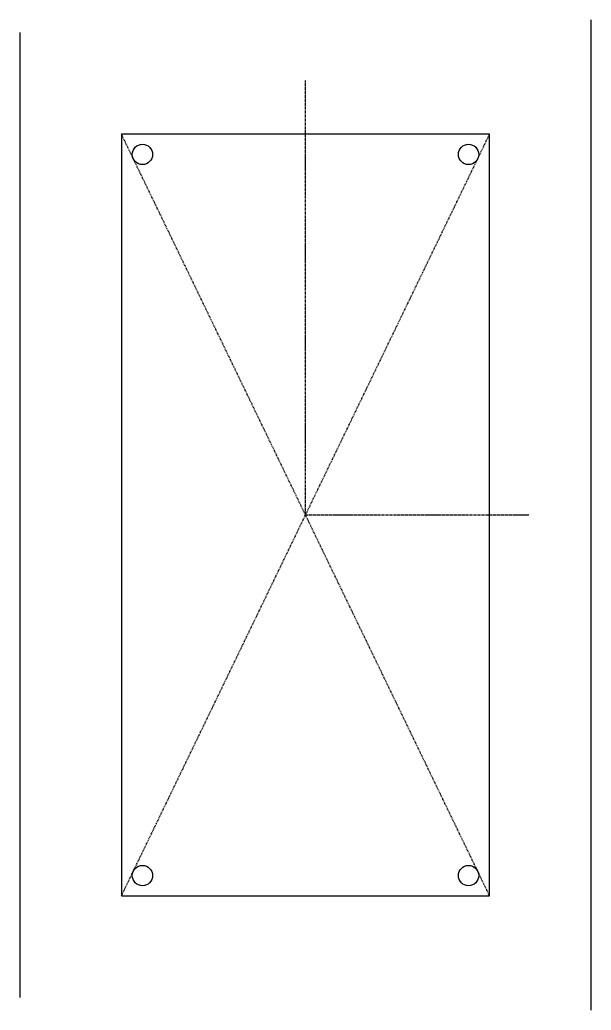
# Model space of a CAD drawing. Header units: millimetres. Extents: x 22 to 135, y -98 to 97.
import ezdxf

# ---------------------------------------------------------------- set-up
doc = ezdxf.new("R2010")
doc.units = ezdxf.units.MM
doc.linetypes.add('CHAIN', pattern=[0.7087, 0.4724, -0.0591, 0.1181, -0.0591])
doc.linetypes.add('DASHED', pattern=[0.2067, 0.1654, -0.0413])

msp = doc.modelspace()

# ---------------------------------------------------------------- linework, layer by layer
for p, q in [((135, -97.5), (135, 97.5)), ((22.5, 95), (22.5, -95))]:
    msp.add_line(p, q)
at = {"linetype": 'CHAIN'}
for q in [(78.75, 85.54), (122.81, 0)]:
    msp.add_line((78.75, 0), q, dxfattribs=at)
at = {"color": 190, "linetype": 'DASHED', "lineweight": 25, "true_color": 0x8018ff}
for p, q in [((42.5, -75), (115, 75)), ((115, -75), (42.5, 75))]:
    msp.add_line(p, q, dxfattribs=at)
msp.add_lwpolyline([(42.5, -75), (115, -75), (115, 75), (42.5, 75)], close=True)
for centre in [(46.65, 71), (110.85, 71), (46.65, -71), (110.85, -71)]:
    msp.add_circle(centre, 2)

doc.saveas('drawing.dxf')
